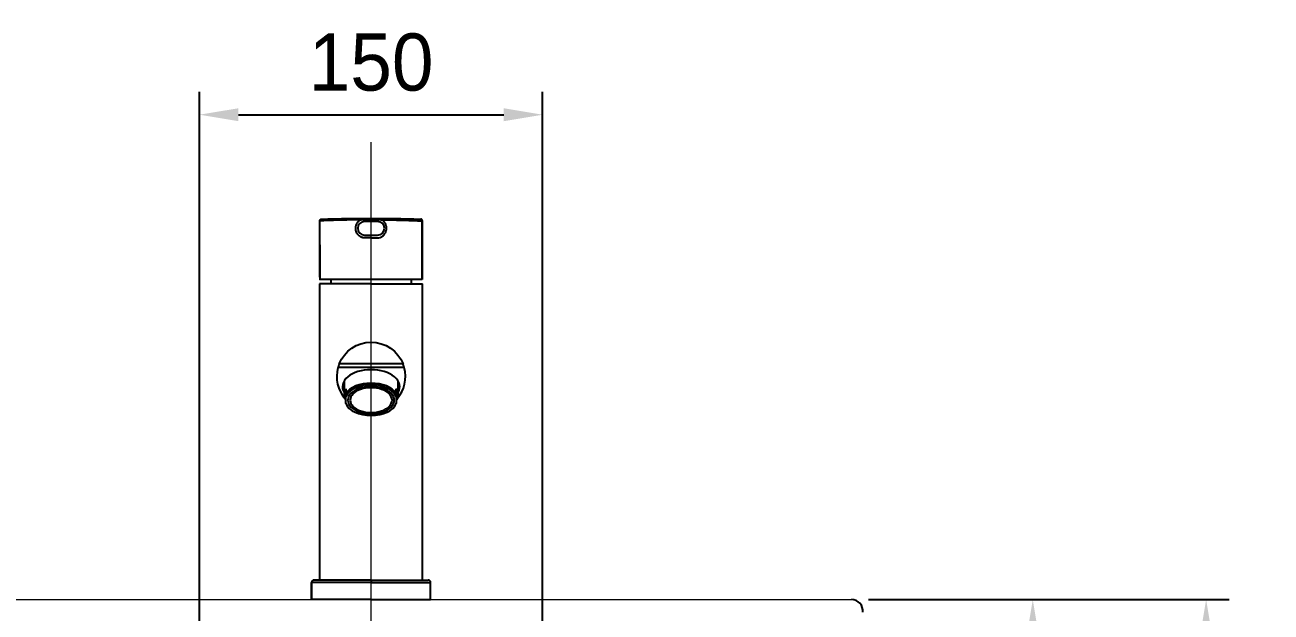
# Model space of a CAD drawing. Header units: millimetres. Extents: x 0 to 1800, y -67 to 2530.
# Drawn here: x 338 to 883, y 888 to 1145 of the extents above; entities that cross this region are included whole.
import ezdxf
from ezdxf.lldxf.tags import DXFTag

# ---------------------------------------------------------------- set-up
doc = ezdxf.new("R2010")
doc.units = ezdxf.units.MM
doc.layers.get('Defpoints').update_dxf_attribs({"color": 1})
for name, color, linetype in [('내부선 및 부속', 4, 'Continuous'), ('외형선', 3, 'Continuous'), ('중심선', 1, 'DASHED'), ('치수선', 7, 'Continuous')]:
    doc.layers.add(name, color=color, linetype=linetype)
doc.styles.add('____', font='')
doc.styles.get('____').set_extended_font_data('굴림')
tags = doc.linetypes.add('DASHED', pattern=[25.72, 12.86, -12.86]).pattern_tags.tags
tags[6:7] = [DXFTag(74, 4), DXFTag(75, 0), DXFTag(340, '0'), DXFTag(46, 0.0), DXFTag(50, 0.0), DXFTag(44, 0.0), DXFTag(45, 0.0)]
tags[4:5] = [DXFTag(74, 4), DXFTag(75, 0), DXFTag(340, '0'), DXFTag(46, 0.0), DXFTag(50, 0.0), DXFTag(44, 0.0), DXFTag(45, 0.0)]
doc.dimstyles.new('MSADIM', dxfattribs={"dimtxt": 33, "dimasz": 17, "dimexe": 10, "dimexo": 7.5, "dimgap": 10, "dimtad": 0, "dimtih": 1, "dimtoh": 1, "dimdec": 0, "dimzin": 1, "dimdsep": 46, "dimtxsty": '____', "dimcen": 11.25, "dimadec": 0, "dimazin": 0, "dimtfac": 1, "dimtdec": 0, "dimtix": 1, "dimtmove": 0, "dimatfit": 3, "dimfxl": 0, "dimtolj": 1, "dimtzin": 1, "dimarcsym": 0})

# ---------------------------------------------------------------- blocks, each defined once
blk = doc.blocks.new('*D13')
at = {"color": 0, "lineweight": -2}
for p, q in [((706.97, 893.87), (788.73, 893.87)), ((778.73, 876.87), (778.73, 811.72)), ((778.73, 700.87), (778.73, 766.02)), ((496.97, 683.87), (788.73, 683.87))]:
    blk.add_line(p, q, dxfattribs=at)
at = {"color": 0}
for points in [[(775.9, 876.87), (781.56, 876.87), (778.73, 893.87)], [(775.9, 700.87), (781.56, 700.87), (778.73, 683.87)]]:
    blk.add_solid(points, dxfattribs=at)
at = {"layer": 'Defpoints', "color": 0}
for p in [(699.47, 893.87), (489.47, 683.87), (778.73, 683.87)]:
    blk.add_point(p, dxfattribs=at)
at = {"color": 0, "insert": (778.73, 788.87), "char_height": 25, "attachment_point": 5, "style": '____'}
blk.add_mtext('\\A1;210', dxfattribs=at)
blk = doc.blocks.new('*D14')
at = {"color": 0, "lineweight": -2}
for p, q in [((225.61, 910.87), (225.61, 927.87)), ((271.97, 893.87), (215.61, 893.87)), ((381.97, 798.87), (215.61, 798.87)), ((225.61, 781.87), (225.61, 764.87))]:
    blk.add_line(p, q, dxfattribs=at)
at = {"color": 0}
for points in [[(222.78, 910.87), (228.45, 910.87), (225.61, 893.87)], [(222.78, 781.87), (228.45, 781.87), (225.61, 798.87)]]:
    blk.add_solid(points, dxfattribs=at)
at = {"layer": 'Defpoints', "color": 0}
for p in [(225.61, 893.87), (279.47, 893.87), (389.47, 798.87)]:
    blk.add_point(p, dxfattribs=at)
at = {"color": 0, "insert": (225.61, 846.37), "char_height": 25, "attachment_point": 5, "style": '____'}
blk.add_mtext('\\A1;95', dxfattribs=at)
blk = doc.blocks.new('*D15')
at = {"layer": 'Defpoints', "color": 0}
for p in [(564.47, 1105.84), (414.47, 818.87), (564.47, 818.87)]:
    blk.add_point(p, dxfattribs=at)
at = {"layer": '치수선', "color": 0, "lineweight": -2}
for p, q in [((414.47, 826.37), (414.47, 1115.84)), ((564.47, 826.37), (564.47, 1115.84)), ((431.47, 1105.84), (547.47, 1105.84))]:
    blk.add_line(p, q, dxfattribs=at)
at = {"layer": '치수선', "color": 0}
for points in [[(431.47, 1108.67), (431.47, 1103.01), (414.47, 1105.84)], [(547.47, 1108.67), (547.47, 1103.01), (564.47, 1105.84)]]:
    blk.add_solid(points, dxfattribs=at)
at = {"layer": '치수선', "color": 0, "insert": (489.47, 1128.69), "char_height": 25, "attachment_point": 5, "style": '____'}
blk.add_mtext('\\A1;150', dxfattribs=at)
blk = doc.blocks.new('*D20')
at = {"color": 0, "lineweight": -2}
for p, q in [((786.23, 893.87), (864.51, 893.87)), ((854.51, 876.87), (854.51, 516.69)), ((854.51, 110.87), (854.51, 471.06)), ((664.67, 93.87), (864.51, 93.87))]:
    blk.add_line(p, q, dxfattribs=at)
at = {"color": 0}
for points in [[(851.67, 876.87), (857.34, 876.87), (854.51, 893.87)], [(851.67, 110.87), (857.34, 110.87), (854.51, 93.87)]]:
    blk.add_solid(points, dxfattribs=at)
at = {"layer": 'Defpoints', "color": 0}
for p in [(778.73, 893.87), (657.17, 93.87), (854.51, 93.87)]:
    blk.add_point(p, dxfattribs=at)
at = {"color": 0, "insert": (854.51, 493.87), "char_height": 25, "attachment_point": 5, "style": '____'}
blk.add_mtext('\\A1;800', dxfattribs=at)

msp = doc.modelspace()

# ---------------------------------------------------------------- linework, layer by layer
at = {"layer": '내부선 및 부속', "extrusion": (-1, -2.22045e-16, 6.12323e-17)}
for p, q in [((467.7, 1060.15), (467.7, 1060.15)), ((492.32, 1059.17), (486.62, 1059.17)), ((511.24, 1060.15), (511.24, 1060.15)), ((486.62, 1053.17), (492.32, 1053.17)), ((489.47, 1031.87), (466.97, 1031.87)), ((466.97, 1031.87), (466.97, 902.41)), ((489.47, 1031.87), (511.97, 1031.87)), ((511.97, 902.41), (511.97, 1031.87)), ((503.95, 995.27), (474.98, 995.27)), ((503.42, 996.88), (475.52, 996.88)), ((477.67, 989.38), (477.67, 983.47)), ((501.27, 983.47), (501.27, 989.38)), ((478.47, 986.01), (478.47, 984)), ((478.47, 979.52), (478.47, 982.6)), ((500.47, 984), (500.47, 986.01)), ((500.47, 982.6), (500.47, 979.52)), ((481.54, 976.26), (481.88, 976.08)), ((497.06, 976.08), (497.4, 976.26)), ((463.47, 901.37), (463.47, 893.87)), ((489.47, 901.37), (463.47, 901.37)), ((489.47, 902.37), (464.47, 902.37)), ((489.47, 902.37), (489.47, 901.37)), ((489.47, 902.37), (514.47, 902.37)), ((489.47, 901.37), (515.47, 901.37)), ((515.47, 893.87), (515.47, 901.37)), ((489.47, 893.87), (463.47, 893.87)), ((489.47, 893.87), (515.47, 893.87))]:
    msp.add_line(p, q, dxfattribs=at)
at = {"layer": '내부선 및 부속', "linetype": 'Continuous'}
msp.add_line((463.47, 893.87), (463.47, 901.37), dxfattribs=at)
at = {"layer": '내부선 및 부속'}
for centre, radius, start, end in [((486.62, 1056.17), 3, 90, 180), ((492.32, 1056.17), 3, 0, 90), ((486.62, 1056.17), 3, 180, 270), ((492.32, 1056.17), 3, 270, 0), ((500.18, 1031.77), 28.36, 179.4001, 180), ((500.18, 1031.77), 28.36, 175.7274, 178.8354), ((478.76, 1031.77), 28.36, 0, 4.2714), ((489.47, 991.37), 15, 164.9433, 220.7087), ((489.47, 991.37), 15, 319.2913, 15.0567), ((464.47, 901.37), 1, 90, 180), ((514.47, 901.37), 1, 0, 90)]:
    msp.add_arc(centre, radius, start, end, dxfattribs=at)
at = {"layer": '내부선 및 부속', "extrusion": (-6.12323e-17, -1.35963e-32, -1)}
for centre, radius, start, end in [((-489.47, 991.37), 15, 21.5255, 90), ((-489.47, 991.37), 15, 90, 158.4745), ((-466.72, 903.37), 1, 255.5212, 270), ((-512.22, 903.37), 1, 270, 284.4788)]:
    msp.add_arc(centre, radius, start, end, dxfattribs=at)
at = {"layer": '내부선 및 부속', "linetype": 'Continuous'}
msp.add_arc((464.47, 901.37), 1, 90, 180, dxfattribs=at)
at = {"layer": '내부선 및 부속'}
for centre, major_axis, start_param, end_param in [((489.47, 986.92), (-12.5, 0), 4.712389, 6.619385), ((489.47, 986.92), (-12.5, 0), 2.805393, 4.712389), ((489.47, 981.46), (-11.8, 0), 4.712389, 5.912843), ((489.47, 981.06), (11.3, 0), 0.230941, 2.910651), ((489.47, 981.06), (10.15, 0), 1.570796, 4.712389), ((489.47, 981.06), (9.15, 0), 1.570796, 4.712389), ((489.47, 981.46), (-11.8, 0), 3.511935, 4.712389), ((489.47, 981.06), (-10.15, 0), 1.570796, 4.712389), ((489.47, 981.06), (-9.15, 0), 1.570796, 4.712389), ((489.47, 983.47), (-11.8, 0), 5.912843, 6.653528), ((489.47, 983.47), (-11.8, 0), 2.77125, 3.511935), ((489.47, 981.06), (11.3, 0), 3.372534, 6.052244), ((489.47, 981.46), (-11.8, 0), 0.834172, 0.834187), ((489.47, 981.46), (-11.8, 0), 2.307406, 2.30742)]:
    msp.add_ellipse(centre, major_axis=major_axis, ratio=0.595228, start_param=start_param, end_param=end_param, dxfattribs=at)
for points, knots in [([(467.1, 1041.05), (467.1, 1041.12), (467.1, 1041.26), (467.1, 1041.47), (467.1, 1041.67), (467.1, 1041.88), (467.1, 1042.08), (467.1, 1042.29), (467.1, 1042.49), (467.1, 1042.7), (467.1, 1042.9), (467.1, 1043.11), (467.1, 1043.31), (467.1, 1043.51), (467.1, 1043.72), (467.1, 1043.92), (467.1, 1044.12), (467.1, 1044.32), (467.1, 1044.52), (467.1, 1044.73), (467.1, 1044.93), (467.1, 1045.13), (467.1, 1045.33), (467.1, 1045.53), (467.1, 1045.73), (467.1, 1045.93), (467.1, 1046.13), (467.1, 1046.32), (467.1, 1046.52), (467.1, 1046.72), (467.1, 1046.92), (467.1, 1047.12), (467.1, 1047.31), (467.1, 1047.51), (467.1, 1047.71), (467.1, 1047.9), (467.1, 1048.1), (467.1, 1048.29), (467.1, 1048.49), (467.1, 1048.68), (467.1, 1048.88), (467.1, 1049.07), (467.1, 1049.27), (467.1, 1049.46), (467.1, 1049.65), (467.11, 1049.85), (467.11, 1050.04), (467.11, 1050.23), (467.11, 1050.42), (467.11, 1050.61), (467.11, 1050.81), (467.11, 1051), (467.11, 1051.19), (467.11, 1051.38), (467.11, 1051.57), (467.11, 1051.76), (467.11, 1051.95), (467.11, 1052.14), (467.11, 1052.32), (467.11, 1052.51), (467.11, 1052.7), (467.11, 1052.89), (467.11, 1053.08), (467.11, 1053.26), (467.11, 1053.45), (467.11, 1053.64), (467.11, 1053.82), (467.11, 1054.01), (467.11, 1054.19), (467.11, 1054.38), (467.11, 1054.56), (467.11, 1054.75), (467.11, 1054.93), (467.11, 1055.12), (467.11, 1055.3), (467.11, 1055.48), (467.11, 1055.66), (467.11, 1055.85), (467.11, 1056.03), (467.11, 1056.21), (467.12, 1056.39), (467.12, 1056.57), (467.12, 1056.75), (467.12, 1056.94), (467.12, 1057.12), (467.12, 1057.3), (467.12, 1057.47), (467.12, 1057.65), (467.12, 1057.83), (467.12, 1058.01), (467.12, 1058.19), (467.12, 1058.37), (467.12, 1058.54), (467.12, 1058.72), (467.12, 1058.9), (467.12, 1059.08), (467.12, 1059.25), (467.12, 1059.37), (467.12, 1059.43)], [0, 0, 0, 0, 0.01106, 0.022107, 0.033141, 0.044161, 0.055168, 0.066161, 0.077142, 0.088108, 0.099062, 0.110002, 0.120929, 0.131842, 0.142743, 0.153629, 0.164502, 0.175362, 0.186209, 0.197042, 0.207861, 0.218667, 0.22946, 0.240239, 0.251005, 0.261757, 0.272496, 0.283222, 0.293933, 0.304632, 0.315316, 0.325988, 0.336645, 0.34729, 0.35792, 0.368537, 0.379141, 0.389731, 0.400307, 0.41087, 0.421419, 0.431955, 0.442477, 0.452985, 0.46348, 0.473961, 0.484429, 0.494882, 0.505322, 0.515749, 0.526162, 0.536561, 0.546946, 0.557318, 0.567676, 0.578021, 0.588351, 0.598668, 0.608971, 0.619261, 0.629536, 0.639798, 0.650046, 0.660281, 0.670501, 0.680708, 0.690901, 0.70108, 0.711246, 0.721397, 0.731535, 0.741659, 0.751769, 0.761865, 0.771948, 0.782016, 0.792071, 0.802111, 0.812138, 0.822151, 0.83215, 0.842135, 0.852107, 0.862064, 0.872007, 0.881937, 0.891852, 0.901754, 0.911641, 0.921515, 0.931375, 0.94122, 0.951052, 0.96087, 0.970673, 0.980463, 0.990238, 1, 1, 1, 1]), ([(467.11, 1048.96), (467.11, 1049.84), (467.11, 1050.72), (467.11, 1052.47), (467.12, 1053.35), (467.12, 1055.97), (467.12, 1057.7), (467.12, 1059.43)], [0, 0, 0, 0, 0.25, 0.25, 0.5, 0.5, 1, 1, 1, 1]), ([(467.12, 1059.55), (467.12, 1059.56), (467.12, 1059.56), (467.12, 1059.58), (467.12, 1059.59), (467.12, 1059.6), (467.12, 1059.61), (467.12, 1059.62), (467.13, 1059.64), (467.13, 1059.65), (467.13, 1059.66), (467.13, 1059.67), (467.14, 1059.69), (467.14, 1059.7), (467.14, 1059.71), (467.15, 1059.72), (467.15, 1059.74), (467.15, 1059.75), (467.16, 1059.76), (467.16, 1059.77), (467.17, 1059.78), (467.17, 1059.8), (467.18, 1059.81), (467.18, 1059.82), (467.19, 1059.83), (467.2, 1059.84), (467.2, 1059.86), (467.21, 1059.87), (467.22, 1059.88), (467.23, 1059.89), (467.23, 1059.9), (467.24, 1059.91), (467.25, 1059.92), (467.26, 1059.93), (467.27, 1059.94), (467.28, 1059.95), (467.28, 1059.96), (467.29, 1059.97), (467.31, 1059.98), (467.32, 1059.99), (467.33, 1060), (467.34, 1060.02), (467.36, 1060.03), (467.37, 1060.04), (467.39, 1060.05), (467.4, 1060.06), (467.42, 1060.07), (467.44, 1060.08), (467.45, 1060.09), (467.47, 1060.1), (467.49, 1060.11), (467.51, 1060.11), (467.54, 1060.12), (467.56, 1060.13), (467.58, 1060.13), (467.6, 1060.14), (467.63, 1060.14), (467.65, 1060.15), (467.67, 1060.15), (467.69, 1060.15), (467.7, 1060.15)], [0, 0, 0, 0, 0.012764, 0.025613, 0.038546, 0.051561, 0.064659, 0.077839, 0.091102, 0.104447, 0.117876, 0.13139, 0.144988, 0.158669, 0.172428, 0.186262, 0.200166, 0.214137, 0.22817, 0.242262, 0.256408, 0.270605, 0.284848, 0.299135, 0.313462, 0.327825, 0.342221, 0.356647, 0.371101, 0.385579, 0.400079, 0.4146, 0.429139, 0.443696, 0.458268, 0.472854, 0.487452, 0.50302, 0.51932, 0.536344, 0.554085, 0.572531, 0.591669, 0.611483, 0.631954, 0.653061, 0.67478, 0.697081, 0.719933, 0.743303, 0.767167, 0.791509, 0.816307, 0.841538, 0.867172, 0.893176, 0.919511, 0.946129, 0.972979, 1, 1, 1, 1]), ([(467.12, 1059.55), (467.12, 1059.55), (467.12, 1059.56), (467.12, 1059.58), (467.12, 1059.59), (467.12, 1059.6), (467.12, 1059.61), (467.12, 1059.62), (467.13, 1059.64), (467.13, 1059.65), (467.13, 1059.66), (467.13, 1059.67), (467.14, 1059.69), (467.14, 1059.7), (467.14, 1059.71), (467.15, 1059.72), (467.15, 1059.74), (467.15, 1059.75), (467.16, 1059.76), (467.16, 1059.77), (467.17, 1059.78), (467.17, 1059.8), (467.18, 1059.81), (467.18, 1059.82), (467.19, 1059.83), (467.2, 1059.84), (467.2, 1059.86), (467.21, 1059.87), (467.22, 1059.88), (467.22, 1059.89), (467.23, 1059.9), (467.24, 1059.91), (467.25, 1059.92), (467.26, 1059.93), (467.27, 1059.94), (467.27, 1059.95), (467.29, 1059.97), (467.33, 1060), (467.37, 1060.04), (467.42, 1060.07), (467.46, 1060.09), (467.49, 1060.11), (467.51, 1060.11), (467.54, 1060.12), (467.56, 1060.13), (467.58, 1060.13), (467.61, 1060.14), (467.63, 1060.14), (467.65, 1060.15), (467.68, 1060.15), (467.69, 1060.15), (467.7, 1060.15)], [0, 0, 0, 0, 0.013002, 0.026054, 0.039157, 0.052311, 0.065518, 0.078777, 0.092088, 0.105453, 0.118872, 0.132344, 0.145872, 0.159454, 0.173092, 0.186785, 0.200535, 0.214342, 0.228206, 0.242127, 0.256106, 0.270143, 0.284239, 0.298395, 0.312609, 0.326883, 0.341218, 0.355613, 0.370069, 0.384586, 0.399165, 0.413806, 0.428509, 0.443274, 0.458103, 0.472994, 0.48795, 0.550223, 0.613074, 0.67652, 0.740579, 0.766472, 0.792376, 0.81829, 0.844216, 0.870152, 0.896099, 0.922058, 0.948027, 0.974008, 1, 1, 1, 1]), ([(484.87, 1059.9), (484.84, 1059.9), (484.78, 1059.9), (484.7, 1059.9), (484.62, 1059.9), (484.54, 1059.9), (484.46, 1059.9), (484.38, 1059.9), (484.3, 1059.9), (484.22, 1059.89), (484.13, 1059.89), (484.05, 1059.89), (483.97, 1059.89), (483.89, 1059.89), (483.8, 1059.89), (483.72, 1059.89), (483.64, 1059.89), (483.55, 1059.89), (483.47, 1059.89), (483.38, 1059.89), (483.3, 1059.88), (483.21, 1059.88), (483.13, 1059.88), (483.04, 1059.88), (482.96, 1059.88), (482.87, 1059.88), (482.79, 1059.88), (482.7, 1059.88), (482.61, 1059.88), (482.53, 1059.87), (482.44, 1059.87), (482.35, 1059.87), (482.26, 1059.87), (482.18, 1059.87), (482.09, 1059.87), (482, 1059.87), (481.91, 1059.87), (481.82, 1059.86), (481.73, 1059.86), (481.64, 1059.86), (481.56, 1059.86), (481.47, 1059.86), (481.38, 1059.86), (481.29, 1059.86), (481.2, 1059.85), (481.11, 1059.85), (481.02, 1059.85), (480.92, 1059.85), (480.83, 1059.85), (480.74, 1059.85), (480.65, 1059.85), (480.56, 1059.84), (480.47, 1059.84), (480.38, 1059.84), (480.29, 1059.84), (480.19, 1059.84), (480.1, 1059.84), (480.01, 1059.83), (479.92, 1059.83), (479.82, 1059.83), (479.73, 1059.83), (479.64, 1059.83), (479.54, 1059.82), (479.45, 1059.82), (479.36, 1059.82), (479.26, 1059.82), (479.17, 1059.82), (479.08, 1059.82), (478.98, 1059.81), (478.89, 1059.81), (478.79, 1059.81), (478.7, 1059.81), (478.6, 1059.81), (478.51, 1059.8), (478.41, 1059.8), (478.32, 1059.8), (478.22, 1059.8), (478.13, 1059.8), (478.03, 1059.79), (477.94, 1059.79), (477.84, 1059.79), (477.75, 1059.79), (477.65, 1059.79), (477.55, 1059.78), (477.46, 1059.78), (477.36, 1059.78), (477.27, 1059.78), (477.17, 1059.77), (477.07, 1059.77), (476.98, 1059.77), (476.88, 1059.77), (476.79, 1059.77), (476.69, 1059.76), (476.59, 1059.76), (476.5, 1059.76), (476.4, 1059.76), (476.3, 1059.75), (476.21, 1059.75), (476.11, 1059.75), (476.01, 1059.75), (475.92, 1059.74), (475.82, 1059.74), (475.72, 1059.74), (475.63, 1059.74), (475.53, 1059.73), (475.43, 1059.73), (475.34, 1059.73), (475.24, 1059.73), (475.11, 1059.72), (474.94, 1059.72), (474.73, 1059.71), (474.54, 1059.71), (474.34, 1059.7), (474.14, 1059.7), (473.95, 1059.69), (473.76, 1059.69), (473.58, 1059.68), (473.39, 1059.68), (473.21, 1059.67), (473.03, 1059.66), (472.85, 1059.66), (472.68, 1059.65), (472.51, 1059.65), (472.34, 1059.64), (472.17, 1059.64), (472, 1059.63), (471.84, 1059.63), (471.68, 1059.62), (471.52, 1059.62), (471.37, 1059.61), (471.22, 1059.61), (471.07, 1059.6), (470.92, 1059.6), (470.77, 1059.59), (470.63, 1059.59), (470.49, 1059.58), (470.35, 1059.58), (470.21, 1059.57), (470.08, 1059.57), (469.94, 1059.56), (469.81, 1059.56), (469.68, 1059.55), (469.56, 1059.55), (469.43, 1059.54), (469.31, 1059.54), (469.19, 1059.53), (469.07, 1059.53), (468.96, 1059.52), (468.85, 1059.52), (468.73, 1059.51), (468.62, 1059.51), (468.52, 1059.5), (468.41, 1059.5), (468.31, 1059.49), (468.2, 1059.49), (468.1, 1059.48), (468.01, 1059.48), (467.91, 1059.47), (467.81, 1059.47), (467.72, 1059.47), (467.63, 1059.46), (467.54, 1059.46), (467.45, 1059.45), (467.37, 1059.45), (467.28, 1059.44), (467.2, 1059.44), (467.15, 1059.43), (467.12, 1059.43)], [0, 0, 0, 0, 0.003672, 0.007358, 0.011058, 0.014773, 0.018502, 0.022246, 0.026004, 0.029777, 0.033564, 0.037366, 0.041181, 0.045012, 0.048857, 0.052716, 0.05659, 0.060478, 0.06438, 0.068297, 0.072229, 0.076174, 0.080135, 0.08411, 0.088099, 0.092103, 0.096121, 0.100153, 0.1042, 0.108262, 0.112338, 0.116428, 0.120533, 0.124653, 0.128786, 0.132935, 0.137097, 0.141275, 0.145466, 0.149673, 0.153893, 0.158128, 0.162378, 0.166642, 0.170921, 0.175214, 0.179521, 0.183843, 0.18818, 0.192531, 0.196896, 0.201276, 0.20567, 0.210079, 0.214503, 0.218941, 0.223393, 0.22786, 0.232342, 0.236837, 0.241348, 0.245873, 0.250412, 0.254966, 0.259535, 0.264118, 0.268715, 0.273328, 0.277954, 0.282595, 0.287251, 0.291921, 0.296606, 0.301305, 0.306019, 0.310748, 0.315491, 0.320248, 0.32502, 0.329807, 0.334608, 0.339424, 0.344255, 0.3491, 0.353959, 0.358834, 0.363723, 0.368626, 0.373544, 0.378477, 0.383425, 0.388387, 0.393363, 0.398355, 0.403361, 0.408382, 0.413417, 0.418468, 0.423533, 0.428612, 0.433707, 0.438816, 0.44394, 0.449079, 0.454232, 0.459401, 0.464584, 0.469781, 0.474994, 0.48607, 0.497076, 0.508011, 0.518875, 0.529669, 0.540392, 0.551045, 0.561626, 0.572137, 0.582578, 0.592947, 0.603246, 0.613474, 0.623631, 0.633717, 0.643732, 0.653677, 0.66355, 0.673352, 0.683083, 0.692743, 0.702332, 0.71185, 0.721296, 0.730672, 0.739976, 0.749209, 0.75837, 0.767461, 0.776479, 0.785427, 0.794303, 0.803108, 0.811842, 0.820504, 0.829095, 0.837614, 0.846062, 0.854438, 0.862743, 0.870977, 0.879138, 0.887229, 0.895248, 0.903195, 0.911071, 0.918875, 0.926608, 0.934269, 0.941859, 0.949377, 0.956824, 0.964199, 0.971502, 0.978734, 0.985894, 0.992983, 1, 1, 1, 1]), ([(467.12, 1059.55), (467.12, 1059.53), (467.12, 1059.51), (467.12, 1059.47), (467.12, 1059.45), (467.12, 1059.43)], [0, 0, 0, 0, 0.5, 0.5, 1, 1, 1, 1]), ([(467.7, 1060.15), (467.71, 1060.15), (467.74, 1060.15), (467.78, 1060.15), (467.82, 1060.15), (467.86, 1060.16), (467.9, 1060.16), (467.95, 1060.16), (467.99, 1060.16), (468.03, 1060.16), (468.07, 1060.16), (468.11, 1060.16), (468.16, 1060.17), (468.2, 1060.17), (468.24, 1060.17), (468.28, 1060.17), (468.33, 1060.17), (468.37, 1060.17), (468.41, 1060.17), (468.46, 1060.18), (468.5, 1060.18), (468.55, 1060.18), (468.59, 1060.18), (468.63, 1060.18), (468.68, 1060.18), (468.72, 1060.18), (468.77, 1060.19), (468.81, 1060.19), (468.86, 1060.19), (468.9, 1060.19), (468.95, 1060.19), (469, 1060.19), (469.04, 1060.19), (469.09, 1060.2), (469.13, 1060.2), (469.18, 1060.2), (469.23, 1060.2), (469.27, 1060.2), (469.32, 1060.2), (469.37, 1060.21), (469.41, 1060.21), (469.46, 1060.21), (469.51, 1060.21), (469.56, 1060.21), (469.6, 1060.21), (469.65, 1060.21), (469.7, 1060.22), (469.75, 1060.22), (469.8, 1060.22), (469.85, 1060.22), (469.9, 1060.22), (469.94, 1060.22), (469.99, 1060.22), (470.04, 1060.23), (470.09, 1060.23), (470.14, 1060.23), (470.19, 1060.23), (470.24, 1060.23), (470.29, 1060.23), (470.34, 1060.24), (470.39, 1060.24), (470.44, 1060.24), (470.5, 1060.24), (470.55, 1060.24), (470.6, 1060.24), (470.65, 1060.24), (470.7, 1060.25), (470.75, 1060.25), (470.8, 1060.25), (470.86, 1060.25), (470.91, 1060.25), (470.96, 1060.25), (471.01, 1060.26), (471.07, 1060.26), (471.12, 1060.26), (471.17, 1060.26), (471.23, 1060.26), (471.28, 1060.26), (471.33, 1060.26), (471.39, 1060.27), (471.44, 1060.27), (471.5, 1060.27), (471.55, 1060.27), (471.6, 1060.27), (471.66, 1060.27), (471.71, 1060.28), (471.95, 1060.28), (472.36, 1060.29), (472.97, 1060.31), (473.6, 1060.33), (474.25, 1060.34), (474.91, 1060.36), (475.59, 1060.37), (476.28, 1060.39), (476.98, 1060.4), (477.7, 1060.42), (478.43, 1060.43), (479.17, 1060.44), (479.93, 1060.45), (480.69, 1060.46), (481.45, 1060.47), (482.23, 1060.48), (482.8, 1060.49), (483.17, 1060.49), (483.33, 1060.49), (483.49, 1060.5), (483.65, 1060.5), (483.8, 1060.5), (483.96, 1060.5), (484.12, 1060.5), (484.28, 1060.5), (484.44, 1060.5), (484.6, 1060.51), (484.76, 1060.51), (484.92, 1060.51), (485.08, 1060.51), (485.24, 1060.51), (485.4, 1060.51), (485.56, 1060.51), (485.72, 1060.51), (485.88, 1060.51), (486.04, 1060.52), (486.2, 1060.52), (486.37, 1060.52), (486.53, 1060.52), (486.69, 1060.52), (486.85, 1060.52), (487.01, 1060.52), (487.18, 1060.52), (487.34, 1060.52), (487.5, 1060.52), (487.66, 1060.52), (487.83, 1060.52), (487.99, 1060.52), (488.15, 1060.52), (488.32, 1060.52), (488.48, 1060.52), (488.65, 1060.52), (488.81, 1060.52), (488.98, 1060.52), (489.14, 1060.52), (489.3, 1060.52), (489.41, 1060.52), (489.47, 1060.52)], [0, 0, 0, 0, 0.002964, 0.005926, 0.008887, 0.011846, 0.014804, 0.017761, 0.020716, 0.02367, 0.026623, 0.029574, 0.032524, 0.035473, 0.038421, 0.041367, 0.044313, 0.047257, 0.0502, 0.053142, 0.056083, 0.059023, 0.061963, 0.064901, 0.067838, 0.070774, 0.073709, 0.076644, 0.079578, 0.08251, 0.085442, 0.088374, 0.091304, 0.094234, 0.097163, 0.100092, 0.10302, 0.105947, 0.108874, 0.1118, 0.114726, 0.117651, 0.120575, 0.1235, 0.126424, 0.129347, 0.13227, 0.135193, 0.138115, 0.141037, 0.143959, 0.146881, 0.149802, 0.152723, 0.155645, 0.158566, 0.161486, 0.164407, 0.167328, 0.170249, 0.173169, 0.17609, 0.179011, 0.181932, 0.184853, 0.187774, 0.190695, 0.193617, 0.196538, 0.19946, 0.202382, 0.205305, 0.208228, 0.211151, 0.214074, 0.216998, 0.219922, 0.222847, 0.225772, 0.228698, 0.231624, 0.234551, 0.237479, 0.240407, 0.243335, 0.246265, 0.249195, 0.280337, 0.311452, 0.34257, 0.373723, 0.404959, 0.436212, 0.467513, 0.498895, 0.530271, 0.561594, 0.592894, 0.624203, 0.655437, 0.686651, 0.717876, 0.749145, 0.755401, 0.761654, 0.767906, 0.774156, 0.780403, 0.78665, 0.792895, 0.79914, 0.805384, 0.811627, 0.817871, 0.824114, 0.830358, 0.836603, 0.842848, 0.849095, 0.855343, 0.861592, 0.867844, 0.874097, 0.880353, 0.886612, 0.892873, 0.899138, 0.905406, 0.911678, 0.917953, 0.924233, 0.930517, 0.936805, 0.943099, 0.949398, 0.955702, 0.962011, 0.968327, 0.974648, 0.980976, 0.98731, 0.993652, 1, 1, 1, 1]), ([(486.76, 1051.98), (486.75, 1051.98), (486.73, 1051.98), (486.7, 1051.98), (486.67, 1051.98), (486.64, 1051.98), (486.61, 1051.99), (486.58, 1051.99), (486.55, 1051.99), (486.53, 1051.99), (486.5, 1051.99), (486.47, 1051.99), (486.44, 1052), (486.41, 1052), (486.38, 1052), (486.35, 1052), (486.32, 1052.01), (486.3, 1052.01), (486.27, 1052.01), (486.24, 1052.02), (486.21, 1052.02), (486.18, 1052.03), (486.15, 1052.03), (486.13, 1052.04), (486.1, 1052.04), (486.07, 1052.05), (486.04, 1052.05), (486.01, 1052.06), (485.98, 1052.06), (485.96, 1052.07), (485.93, 1052.08), (485.9, 1052.08), (485.87, 1052.09), (485.84, 1052.1), (485.82, 1052.1), (485.79, 1052.11), (485.76, 1052.12), (485.73, 1052.12), (485.7, 1052.13), (485.68, 1052.14), (485.65, 1052.15), (485.62, 1052.16), (485.59, 1052.17), (485.57, 1052.18), (485.54, 1052.18), (485.51, 1052.19), (485.48, 1052.2), (485.36, 1052.25), (485.14, 1052.34), (484.84, 1052.49), (484.55, 1052.68), (484.28, 1052.88), (484.02, 1053.11), (483.79, 1053.36), (483.57, 1053.63), (483.36, 1053.95), (483.15, 1054.33), (482.98, 1054.76), (482.85, 1055.21), (482.77, 1055.67), (482.74, 1056.14), (482.75, 1056.57), (482.8, 1056.95), (482.87, 1057.29), (482.97, 1057.62), (483.1, 1057.95), (483.25, 1058.26), (483.42, 1058.55), (483.61, 1058.83), (483.77, 1059.02), (483.88, 1059.13), (483.92, 1059.18), (483.97, 1059.22), (484.01, 1059.27), (484.06, 1059.31), (484.1, 1059.35), (484.15, 1059.4), (484.2, 1059.44), (484.24, 1059.48), (484.29, 1059.52), (484.34, 1059.56), (484.39, 1059.59), (484.44, 1059.63), (484.49, 1059.67), (484.54, 1059.7), (484.6, 1059.74), (484.65, 1059.77), (484.7, 1059.81), (484.76, 1059.84), (484.81, 1059.87), (484.85, 1059.89), (484.87, 1059.9)], [0, 0, 0, 0, 0.002658, 0.005314, 0.007968, 0.010619, 0.013269, 0.015916, 0.018562, 0.021206, 0.023848, 0.02649, 0.029129, 0.031768, 0.034406, 0.037042, 0.039678, 0.042314, 0.044949, 0.047583, 0.050218, 0.052852, 0.055486, 0.058121, 0.060756, 0.063391, 0.066027, 0.068664, 0.071301, 0.073939, 0.076579, 0.07922, 0.081862, 0.084506, 0.087151, 0.089798, 0.092447, 0.095098, 0.097751, 0.100407, 0.103065, 0.105725, 0.108388, 0.111054, 0.113723, 0.116395, 0.11907, 0.121749, 0.152939, 0.184005, 0.215157, 0.246605, 0.278292, 0.3098, 0.341343, 0.373138, 0.415702, 0.457931, 0.500353, 0.543038, 0.585266, 0.627561, 0.659344, 0.690857, 0.72231, 0.753911, 0.785189, 0.816248, 0.847291, 0.87852, 0.884373, 0.89021, 0.896033, 0.901844, 0.907642, 0.913431, 0.919211, 0.924983, 0.93075, 0.936512, 0.942271, 0.948028, 0.953785, 0.959543, 0.965303, 0.971068, 0.976838, 0.982614, 0.988399, 0.994194, 1, 1, 1, 1]), ([(484.87, 1059.9), (484.88, 1059.9), (484.91, 1059.91), (484.95, 1059.92), (484.99, 1059.92), (485.04, 1059.93), (485.08, 1059.94), (485.12, 1059.95), (485.17, 1059.95), (485.21, 1059.96), (485.26, 1059.97), (485.3, 1059.97), (485.35, 1059.98), (485.39, 1059.98), (485.44, 1059.99), (485.48, 1060), (485.53, 1060), (485.57, 1060.01), (485.62, 1060.01), (485.67, 1060.02), (485.71, 1060.02), (485.76, 1060.03), (485.81, 1060.03), (485.86, 1060.03), (485.9, 1060.04), (485.95, 1060.04), (486, 1060.04), (486.05, 1060.05), (486.1, 1060.05), (486.14, 1060.05), (486.19, 1060.06), (486.24, 1060.06), (486.29, 1060.06), (486.34, 1060.06), (486.39, 1060.06), (486.44, 1060.07), (486.49, 1060.07), (486.54, 1060.07), (486.59, 1060.07), (486.64, 1060.07), (486.69, 1060.07), (486.73, 1060.07), (486.74, 1060.07)], [0, 0, 0, 0, 0.023127, 0.046347, 0.06966, 0.093066, 0.116565, 0.140157, 0.163843, 0.187622, 0.211494, 0.235461, 0.259521, 0.283676, 0.307926, 0.332271, 0.356712, 0.381248, 0.405881, 0.43061, 0.455436, 0.48036, 0.505382, 0.530502, 0.555721, 0.58104, 0.606458, 0.631976, 0.657595, 0.683315, 0.709137, 0.73506, 0.761086, 0.787215, 0.813448, 0.839784, 0.866224, 0.892769, 0.919418, 0.946173, 0.973033, 1, 1, 1, 1]), ([(489.47, 1060.52), (489.5, 1060.52), (489.55, 1060.52), (489.63, 1060.52), (489.7, 1060.52), (489.78, 1060.52), (489.86, 1060.52), (489.94, 1060.52), (490.01, 1060.52), (490.09, 1060.52), (490.17, 1060.52), (490.25, 1060.52), (490.32, 1060.52), (490.4, 1060.52), (490.48, 1060.52), (490.55, 1060.52), (490.63, 1060.52), (490.71, 1060.52), (490.79, 1060.52), (490.86, 1060.52), (490.94, 1060.52), (491.02, 1060.52), (491.09, 1060.52), (491.17, 1060.52), (491.25, 1060.52), (491.32, 1060.52), (491.4, 1060.52), (491.48, 1060.52), (491.55, 1060.52), (491.63, 1060.52), (491.71, 1060.52), (491.78, 1060.52), (491.86, 1060.52), (491.94, 1060.52), (492.01, 1060.52), (492.09, 1060.52), (492.17, 1060.52), (492.24, 1060.52), (492.32, 1060.52), (492.39, 1060.52), (492.47, 1060.52), (492.55, 1060.52), (492.62, 1060.52), (492.7, 1060.52), (492.77, 1060.52), (492.85, 1060.52), (492.93, 1060.51), (493, 1060.51), (493.08, 1060.51), (493.15, 1060.51), (493.23, 1060.51), (493.3, 1060.51), (493.38, 1060.51), (493.46, 1060.51), (493.53, 1060.51), (493.61, 1060.51), (493.68, 1060.51), (493.76, 1060.51), (493.83, 1060.51), (493.91, 1060.51), (493.98, 1060.51), (494.06, 1060.51), (494.13, 1060.51), (494.21, 1060.51), (494.28, 1060.51), (494.36, 1060.51), (494.43, 1060.5), (494.51, 1060.5), (494.58, 1060.5), (494.66, 1060.5), (494.73, 1060.5), (494.81, 1060.5), (494.88, 1060.5), (494.96, 1060.5), (495.03, 1060.5), (495.11, 1060.5), (495.18, 1060.5), (495.26, 1060.5), (495.33, 1060.5), (495.41, 1060.5), (495.48, 1060.5), (495.55, 1060.5), (495.63, 1060.49), (495.7, 1060.49), (495.78, 1060.49), (495.85, 1060.49), (496.16, 1060.49), (496.71, 1060.48), (497.49, 1060.47), (498.25, 1060.46), (499.01, 1060.45), (499.76, 1060.44), (500.51, 1060.43), (501.24, 1060.42), (501.96, 1060.4), (502.66, 1060.39), (503.35, 1060.37), (504.03, 1060.36), (504.69, 1060.34), (505.34, 1060.33), (505.97, 1060.31), (506.58, 1060.29), (507.01, 1060.28), (507.29, 1060.27), (507.4, 1060.27), (507.52, 1060.27), (507.63, 1060.26), (507.75, 1060.26), (507.86, 1060.26), (507.97, 1060.25), (508.08, 1060.25), (508.19, 1060.25), (508.3, 1060.24), (508.41, 1060.24), (508.52, 1060.24), (508.63, 1060.23), (508.74, 1060.23), (508.84, 1060.23), (508.95, 1060.22), (509.05, 1060.22), (509.15, 1060.22), (509.26, 1060.21), (509.36, 1060.21), (509.46, 1060.21), (509.56, 1060.21), (509.66, 1060.2), (509.76, 1060.2), (509.86, 1060.2), (509.96, 1060.19), (510.05, 1060.19), (510.15, 1060.19), (510.24, 1060.18), (510.34, 1060.18), (510.43, 1060.18), (510.53, 1060.17), (510.62, 1060.17), (510.71, 1060.17), (510.8, 1060.16), (510.89, 1060.16), (510.98, 1060.16), (511.07, 1060.16), (511.15, 1060.15), (511.21, 1060.15), (511.24, 1060.15)], [0, 0, 0, 0, 0.002988, 0.005974, 0.008959, 0.011943, 0.014925, 0.017905, 0.020884, 0.023861, 0.026837, 0.029812, 0.032785, 0.035757, 0.038728, 0.041697, 0.044666, 0.047633, 0.050598, 0.053563, 0.056526, 0.059488, 0.06245, 0.06541, 0.068369, 0.071327, 0.074284, 0.07724, 0.080195, 0.083149, 0.086102, 0.089054, 0.092006, 0.094957, 0.097907, 0.100856, 0.103804, 0.106752, 0.109699, 0.112645, 0.115591, 0.118536, 0.12148, 0.124424, 0.127368, 0.130311, 0.133253, 0.136195, 0.139137, 0.142078, 0.145019, 0.147959, 0.150899, 0.153839, 0.156778, 0.159718, 0.162657, 0.165595, 0.168534, 0.171473, 0.174411, 0.177349, 0.180288, 0.183226, 0.186164, 0.189102, 0.192041, 0.194979, 0.197917, 0.200856, 0.203795, 0.206734, 0.209673, 0.212612, 0.215552, 0.218491, 0.221432, 0.224372, 0.227313, 0.230254, 0.233196, 0.236138, 0.23908, 0.242023, 0.244967, 0.247911, 0.250855, 0.282114, 0.313336, 0.344554, 0.375797, 0.407096, 0.438393, 0.469719, 0.501106, 0.532477, 0.563774, 0.595031, 0.626277, 0.657419, 0.688533, 0.719652, 0.750806, 0.75703, 0.763252, 0.769471, 0.775688, 0.781902, 0.788115, 0.794326, 0.800535, 0.806744, 0.812951, 0.819158, 0.825364, 0.83157, 0.837777, 0.843983, 0.850191, 0.856399, 0.862608, 0.868819, 0.875031, 0.881245, 0.887461, 0.89368, 0.899901, 0.906125, 0.912352, 0.918583, 0.924817, 0.931055, 0.937297, 0.943544, 0.949795, 0.956051, 0.962312, 0.968579, 0.974851, 0.981129, 0.987413, 0.993703, 1, 1, 1, 1]), ([(492.18, 1051.98), (492.63, 1051.98), (493.07, 1052.06), (493.69, 1052.29), (493.89, 1052.38), (494.28, 1052.6), (494.65, 1052.86), (495.14, 1053.33), (495.55, 1053.88), (495.87, 1054.5), (496.09, 1055.17), (496.2, 1055.86), (496.2, 1056.57), (496.09, 1057.26), (495.87, 1057.93), (495.54, 1058.54), (495, 1059.26), (494.47, 1059.69), (494.07, 1059.9)], [0, 0, 0, 0, 0.125, 0.125, 0.1875, 0.1875, 0.25, 0.3125, 0.375, 0.4375, 0.5, 0.5625, 0.625, 0.6875, 0.75, 0.8125, 0.875, 1, 1, 1, 1]), ([(492.2, 1060.07), (492.21, 1060.07), (492.25, 1060.07), (492.3, 1060.07), (492.35, 1060.07), (492.4, 1060.07), (492.45, 1060.07), (492.5, 1060.07), (492.55, 1060.06), (492.6, 1060.06), (492.65, 1060.06), (492.7, 1060.06), (492.75, 1060.06), (492.8, 1060.05), (492.84, 1060.05), (492.89, 1060.05), (492.94, 1060.04), (492.99, 1060.04), (493.04, 1060.04), (493.08, 1060.03), (493.13, 1060.03), (493.18, 1060.03), (493.23, 1060.02), (493.27, 1060.02), (493.32, 1060.01), (493.36, 1060.01), (493.41, 1060), (493.46, 1060), (493.5, 1059.99), (493.55, 1059.98), (493.59, 1059.98), (493.64, 1059.97), (493.68, 1059.97), (493.73, 1059.96), (493.77, 1059.95), (493.82, 1059.95), (493.86, 1059.94), (493.9, 1059.93), (493.95, 1059.92), (493.99, 1059.92), (494.03, 1059.91), (494.06, 1059.9), (494.07, 1059.9)], [0, 0, 0, 0, 0.026967, 0.053828, 0.080583, 0.107233, 0.133777, 0.160218, 0.186554, 0.212787, 0.238916, 0.264942, 0.290866, 0.316688, 0.342408, 0.368027, 0.393545, 0.418963, 0.444282, 0.469501, 0.494621, 0.519643, 0.544567, 0.569393, 0.594122, 0.618755, 0.643291, 0.667732, 0.692077, 0.716326, 0.740481, 0.764542, 0.788508, 0.812381, 0.836159, 0.859844, 0.883436, 0.906935, 0.930341, 0.953653, 0.976873, 1, 1, 1, 1]), ([(494.07, 1059.9), (494.53, 1059.9), (495.21, 1059.89), (495.89, 1059.88), (496.33, 1059.88), (497.44, 1059.86), (498.53, 1059.84), (499.81, 1059.82), (500.23, 1059.81), (501.07, 1059.79), (501.48, 1059.78), (502.3, 1059.76), (502.71, 1059.75), (503.3, 1059.74), (503.5, 1059.73), (503.88, 1059.72), (504.08, 1059.72), (504.65, 1059.7), (505.02, 1059.69), (505.75, 1059.67), (506.11, 1059.66), (506.81, 1059.63), (507.15, 1059.62), (507.65, 1059.6), (507.82, 1059.6), (508.14, 1059.58), (508.3, 1059.58), (508.78, 1059.56), (509.09, 1059.55), (509.55, 1059.53), (509.69, 1059.52), (509.98, 1059.51), (510.13, 1059.51), (510.55, 1059.49), (510.82, 1059.48), (511.33, 1059.46), (511.58, 1059.45), (511.82, 1059.43)], [0, 0, 0, 0, 0.0625, 0.09375, 0.09375, 0.125, 0.25, 0.25, 0.3125, 0.3125, 0.375, 0.375, 0.4375, 0.4375, 0.46875, 0.46875, 0.5, 0.5, 0.5625, 0.5625, 0.625, 0.625, 0.6875, 0.6875, 0.71875, 0.71875, 0.75, 0.75, 0.8125, 0.8125, 0.84375, 0.84375, 0.875, 0.875, 0.9375, 0.9375, 1, 1, 1, 1]), ([(511.82, 1059.55), (511.82, 1059.56), (511.82, 1059.56), (511.82, 1059.58), (511.82, 1059.59), (511.82, 1059.6), (511.82, 1059.61), (511.82, 1059.62), (511.81, 1059.64), (511.81, 1059.65), (511.81, 1059.66), (511.81, 1059.67), (511.81, 1059.69), (511.8, 1059.7), (511.8, 1059.71), (511.8, 1059.72), (511.79, 1059.74), (511.79, 1059.75), (511.78, 1059.76), (511.78, 1059.77), (511.77, 1059.78), (511.77, 1059.8), (511.76, 1059.81), (511.76, 1059.82), (511.75, 1059.83), (511.74, 1059.84), (511.74, 1059.86), (511.73, 1059.87), (511.72, 1059.88), (511.72, 1059.89), (511.71, 1059.9), (511.7, 1059.91), (511.69, 1059.92), (511.68, 1059.93), (511.67, 1059.94), (511.67, 1059.95), (511.65, 1059.97), (511.61, 1060), (511.57, 1060.04), (511.52, 1060.07), (511.48, 1060.09), (511.45, 1060.11), (511.43, 1060.11), (511.4, 1060.12), (511.38, 1060.13), (511.36, 1060.13), (511.33, 1060.14), (511.31, 1060.14), (511.29, 1060.15), (511.26, 1060.15), (511.25, 1060.15), (511.24, 1060.15)], [0, 0, 0, 0, 0.012988, 0.026027, 0.039118, 0.05226, 0.065455, 0.078702, 0.092003, 0.105357, 0.118766, 0.132229, 0.145747, 0.159321, 0.172951, 0.186637, 0.20038, 0.21418, 0.228037, 0.241953, 0.255927, 0.26996, 0.284052, 0.298204, 0.312415, 0.326687, 0.34102, 0.355414, 0.369869, 0.384386, 0.398965, 0.413607, 0.428311, 0.443079, 0.45791, 0.472805, 0.487764, 0.549955, 0.612782, 0.676263, 0.740414, 0.766322, 0.792242, 0.818173, 0.844114, 0.870067, 0.896031, 0.922006, 0.947993, 0.973991, 1, 1, 1, 1]), ([(511.82, 1059.55), (511.82, 1059.55), (511.82, 1059.56), (511.82, 1059.57), (511.82, 1059.59), (511.82, 1059.6), (511.82, 1059.61), (511.82, 1059.62), (511.81, 1059.64), (511.81, 1059.65), (511.81, 1059.66), (511.81, 1059.67), (511.8, 1059.69), (511.8, 1059.7), (511.8, 1059.71), (511.79, 1059.72), (511.79, 1059.74), (511.79, 1059.75), (511.78, 1059.76), (511.78, 1059.77), (511.77, 1059.78), (511.77, 1059.8), (511.76, 1059.81), (511.76, 1059.82), (511.75, 1059.83), (511.74, 1059.84), (511.74, 1059.86), (511.73, 1059.87), (511.72, 1059.88), (511.71, 1059.89), (511.71, 1059.9), (511.7, 1059.91), (511.69, 1059.92), (511.68, 1059.93), (511.67, 1059.94), (511.66, 1059.95), (511.65, 1059.96), (511.64, 1059.97), (511.63, 1059.98), (511.62, 1059.99), (511.61, 1060.01), (511.6, 1060.02), (511.58, 1060.03), (511.57, 1060.04), (511.55, 1060.05), (511.54, 1060.06), (511.52, 1060.07), (511.5, 1060.08), (511.48, 1060.09), (511.46, 1060.1), (511.44, 1060.11), (511.42, 1060.11), (511.4, 1060.12), (511.38, 1060.13), (511.36, 1060.13), (511.34, 1060.14), (511.31, 1060.14), (511.29, 1060.15), (511.27, 1060.15), (511.25, 1060.15), (511.24, 1060.15)], [0, 0, 0, 0, 0.012772, 0.025629, 0.03857, 0.051593, 0.064699, 0.077886, 0.091156, 0.104507, 0.117941, 0.131459, 0.145061, 0.158746, 0.172509, 0.186348, 0.200257, 0.214233, 0.228272, 0.242369, 0.256521, 0.270724, 0.284974, 0.299267, 0.3136, 0.327969, 0.342371, 0.356803, 0.371262, 0.385745, 0.40025, 0.414775, 0.429318, 0.443878, 0.458452, 0.47304, 0.487639, 0.503597, 0.520249, 0.537587, 0.555603, 0.574286, 0.593623, 0.613597, 0.634191, 0.655382, 0.677147, 0.699457, 0.722282, 0.745588, 0.769356, 0.793569, 0.818206, 0.843246, 0.868659, 0.894414, 0.920472, 0.946791, 0.973319, 1, 1, 1, 1]), ([(511.82, 1059.55), (511.82, 1059.53), (511.82, 1059.51), (511.82, 1059.47), (511.82, 1059.45), (511.82, 1059.43)], [0, 0, 0, 0, 0.5, 0.5, 1, 1, 1, 1]), ([(511.85, 1041.05), (511.85, 1041.14), (511.85, 1041.32), (511.85, 1041.59), (511.84, 1041.87), (511.84, 1042.14), (511.84, 1042.42), (511.84, 1042.7), (511.84, 1042.98), (511.84, 1043.26), (511.84, 1043.55), (511.84, 1043.83), (511.84, 1044.12), (511.84, 1044.41), (511.84, 1044.71), (511.84, 1045), (511.84, 1045.3), (511.84, 1045.8), (511.84, 1046.54), (511.84, 1047.52), (511.84, 1048.56), (511.83, 1049.66), (511.83, 1050.52), (511.83, 1051.11), (511.83, 1051.43), (511.83, 1051.74), (511.83, 1052.06), (511.83, 1052.38), (511.83, 1052.7), (511.83, 1053.02), (511.83, 1053.35), (511.83, 1053.67), (511.83, 1054), (511.83, 1054.33), (511.83, 1054.66), (511.83, 1054.99), (511.83, 1055.32), (511.83, 1055.66), (511.83, 1055.99), (511.83, 1056.33), (511.82, 1056.67), (511.82, 1057.01), (511.82, 1057.35), (511.82, 1057.69), (511.82, 1058.04), (511.82, 1058.38), (511.82, 1058.73), (511.82, 1059.08), (511.82, 1059.31), (511.82, 1059.43)], [0, 0, 0, 0, 0.014424, 0.028955, 0.043594, 0.058341, 0.073195, 0.088159, 0.103231, 0.118413, 0.133705, 0.149107, 0.164619, 0.180242, 0.195977, 0.211824, 0.227784, 0.243856, 0.293519, 0.346524, 0.402886, 0.462621, 0.525749, 0.542815, 0.559972, 0.57722, 0.594561, 0.611993, 0.629518, 0.647136, 0.664847, 0.682651, 0.700549, 0.718541, 0.736628, 0.75481, 0.773087, 0.79146, 0.809929, 0.828495, 0.847157, 0.865917, 0.884775, 0.903731, 0.922786, 0.941939, 0.961193, 0.980546, 1, 1, 1, 1]), ([(511.82, 1059.43), (511.82, 1057.7), (511.82, 1055.97), (511.82, 1053.35), (511.83, 1052.47), (511.83, 1050.72), (511.83, 1049.84), (511.83, 1048.96)], [0, 0, 0, 0, 0.5, 0.5, 0.75, 0.75, 1, 1, 1, 1]), ([(467.11, 1048.96), (467.11, 1048.9), (467.11, 1048.78), (467.11, 1048.59), (467.11, 1048.4), (467.11, 1048.2), (467.11, 1047.99), (467.11, 1047.78), (467.11, 1047.56), (467.11, 1047.33), (467.11, 1047.09), (467.11, 1046.85), (467.11, 1046.61), (467.11, 1046.35), (467.11, 1046.09), (467.11, 1045.82), (467.11, 1045.54), (467.11, 1045.26), (467.11, 1044.97), (467.11, 1044.68), (467.11, 1044.21), (467.11, 1043.63), (467.11, 1042.97), (467.11, 1042.43), (467.11, 1041.68), (467.11, 1040.72), (467.11, 1039.9), (467.11, 1039.52)], [0, 0, 0, 0, 0.019153, 0.039028, 0.059626, 0.080947, 0.10299, 0.125757, 0.149246, 0.173458, 0.198392, 0.224049, 0.25043, 0.277532, 0.305358, 0.333906, 0.363177, 0.393171, 0.423887, 0.455326, 0.487488, 0.570544, 0.640418, 0.697109, 0.740618, 0.879871, 1, 1, 1, 1]), ([(511.83, 1048.96), (511.83, 1048.89), (511.83, 1048.77), (511.83, 1048.58), (511.83, 1048.39), (511.83, 1048.2), (511.83, 1048.02), (511.83, 1047.83), (511.83, 1047.65), (511.83, 1047.47), (511.83, 1047.28), (511.83, 1047.1), (511.83, 1046.92), (511.83, 1046.74), (511.83, 1046.56), (511.83, 1046.39), (511.83, 1046.21), (511.83, 1046.04), (511.83, 1045.86), (511.83, 1045.69), (511.83, 1045.51), (511.83, 1045.34), (511.83, 1045.17), (511.83, 1045), (511.83, 1044.83), (511.83, 1044.67), (511.83, 1044.5), (511.83, 1044.07), (511.83, 1043.37), (511.83, 1042.4), (511.83, 1041.44), (511.83, 1040.48), (511.83, 1039.84), (511.83, 1039.52)], [0, 0, 0, 0, 0.020289, 0.040466, 0.060532, 0.080487, 0.10033, 0.120063, 0.139686, 0.159198, 0.178601, 0.197893, 0.217076, 0.23615, 0.255114, 0.27397, 0.292716, 0.311354, 0.329884, 0.348306, 0.366619, 0.384825, 0.402923, 0.420914, 0.438798, 0.456574, 0.474244, 0.491806, 0.594173, 0.696139, 0.797743, 0.899018, 1, 1, 1, 1]), ([(467.09, 1036.58), (467.09, 1036.75), (467.09, 1037.11), (467.09, 1037.64), (467.09, 1038.19), (467.09, 1038.74), (467.09, 1039.31), (467.1, 1039.88), (467.1, 1040.46), (467.1, 1040.86), (467.1, 1041.05)], [0, 0, 0, 0, 0.117598, 0.237295, 0.359099, 0.483017, 0.609058, 0.737229, 0.86754, 1, 1, 1, 1]), ([(511.85, 1036.58), (511.85, 1036.69), (511.85, 1036.93), (511.85, 1037.28), (511.85, 1037.63), (511.85, 1037.99), (511.85, 1038.36), (511.85, 1038.73), (511.85, 1039.11), (511.85, 1039.49), (511.85, 1039.87), (511.85, 1040.26), (511.85, 1040.66), (511.85, 1040.92), (511.85, 1041.05)], [0, 0, 0, 0, 0.077366, 0.155805, 0.23532, 0.315915, 0.397592, 0.480357, 0.564212, 0.649162, 0.735212, 0.822365, 0.910626, 1, 1, 1, 1]), ([(467.11, 1039.52), (467.11, 1039.43), (467.11, 1039.26), (467.11, 1038.99), (467.11, 1038.71), (467.11, 1038.43), (467.1, 1038.15), (467.1, 1037.87), (467.1, 1037.58), (467.1, 1037.3), (467.1, 1037.03), (467.1, 1036.77), (467.1, 1036.51), (467.1, 1036.34), (467.1, 1036.26)], [0, 0, 0, 0, 0.081189, 0.16369, 0.247504, 0.33263, 0.41907, 0.506823, 0.59485, 0.680544, 0.763905, 0.844934, 0.923632, 1, 1, 1, 1]), ([(467.1, 1036.1), (467.1, 1036.01), (467.1, 1035.85), (467.1, 1035.63), (467.1, 1035.42), (467.1, 1035.23), (467.1, 1035.07), (467.1, 1034.94), (467.1, 1034.83), (467.1, 1034.74), (467.1, 1034.66), (467.1, 1034.58), (467.1, 1034.51), (467.1, 1034.43), (467.1, 1034.36), (467.1, 1034.3), (467.1, 1034.23), (467.1, 1034.17), (467.1, 1034.12), (467.1, 1034.06), (467.11, 1034.01), (467.11, 1033.96), (467.11, 1033.92), (467.11, 1033.89), (467.11, 1033.88)], [0, 0, 0, 0, 0.112972, 0.216268, 0.309888, 0.393831, 0.468099, 0.532691, 0.572835, 0.611519, 0.648744, 0.684511, 0.718818, 0.751667, 0.783057, 0.812989, 0.841463, 0.86848, 0.894039, 0.918142, 0.940789, 0.96198, 0.981717, 1, 1, 1, 1]), ([(511.83, 1039.52), (511.83, 1039.42), (511.83, 1039.22), (511.83, 1038.93), (511.83, 1038.64), (511.83, 1038.38), (511.83, 1038.12), (511.84, 1037.86), (511.84, 1037.6), (511.84, 1037.33), (511.84, 1037.02), (511.84, 1036.66), (511.84, 1036.39), (511.84, 1036.26)], [0, 0, 0, 0, 0.093731, 0.183676, 0.269832, 0.352195, 0.430762, 0.505528, 0.588381, 0.671253, 0.754148, 0.874965, 1, 1, 1, 1]), ([(511.84, 1036.1), (511.84, 1036.06), (511.84, 1035.98), (511.84, 1035.86), (511.84, 1035.74), (511.84, 1035.61), (511.84, 1035.48), (511.84, 1035.35), (511.84, 1035.21), (511.84, 1035.07), (511.84, 1034.93), (511.84, 1034.8), (511.84, 1034.68), (511.84, 1034.57), (511.84, 1034.46), (511.84, 1034.36), (511.84, 1034.27), (511.84, 1034.19), (511.84, 1034.11), (511.84, 1034.04), (511.84, 1033.98), (511.84, 1033.93), (511.84, 1033.89), (511.84, 1033.88)], [0, 0, 0, 0, 0.052124, 0.105868, 0.161231, 0.218215, 0.276818, 0.337041, 0.398884, 0.462347, 0.52743, 0.585531, 0.640228, 0.691521, 0.73941, 0.783895, 0.824977, 0.862656, 0.89693, 0.927802, 0.95527, 0.979336, 1, 1, 1, 1]), ([(467.12, 1033.87), (467.12, 1033.87), (467.11, 1033.87), (467.11, 1033.87), (467.11, 1033.87), (467.11, 1033.87)], [0, 0, 0, 0, 0.925252, 0.925252, 1, 1, 1, 1]), ([(475.52, 996.88), (475.49, 996.8), (475.43, 996.65), (475.37, 996.5), (475.32, 996.35), (475.29, 996.28), (475.26, 996.17), (475.24, 996.13), (475.22, 996.06), (475.21, 996.03), (475.18, 995.92), (475.15, 995.86), (475.11, 995.72), (475.1, 995.66), (475.07, 995.58), (475.07, 995.57), (475.06, 995.54), (475.05, 995.5), (475.03, 995.45), (475.01, 995.37), (475, 995.32), (474.98, 995.27)], [0, 0, 0, 0, 0.125, 0.25, 0.25, 0.375, 0.375, 0.4375, 0.4375, 0.5, 0.5, 0.625, 0.625, 0.75, 0.75, 0.78125, 0.78125, 0.8125, 0.875, 0.875, 1, 1, 1, 1]), ([(503.95, 995.27), (503.94, 995.32), (503.93, 995.37), (503.9, 995.48), (503.88, 995.54), (503.85, 995.63), (503.84, 995.67), (503.83, 995.72), (503.82, 995.75), (503.81, 995.77), (503.79, 995.85), (503.76, 995.92), (503.72, 996.06), (503.7, 996.13), (503.66, 996.24), (503.65, 996.28), (503.63, 996.33), (503.62, 996.35), (503.61, 996.39), (503.6, 996.41), (503.57, 996.5), (503.51, 996.65), (503.45, 996.8), (503.42, 996.88)], [0, 0, 0, 0, 0.125, 0.125, 0.25, 0.25, 0.3125, 0.34375, 0.34375, 0.375, 0.375, 0.5, 0.5, 0.625, 0.625, 0.6875, 0.6875, 0.71875, 0.71875, 0.75, 0.75, 0.875, 1, 1, 1, 1])]:
    msp.add_open_spline(points, degree=3, knots=knots, dxfattribs=at)
for points in [[(467.12, 1059.55), (467.12, 1059.55), (467.12, 1059.55), (467.12, 1059.55)], [(467.12, 1059.43), (467.12, 1059.45), (467.12, 1059.49), (467.12, 1059.53), (467.12, 1059.55)], [(486.74, 1060.07), (487.65, 1060.07), (488.57, 1060.08), (489.47, 1060.07)], [(492.2, 1060.07), (491.29, 1060.07), (490.38, 1060.07), (489.47, 1060.07)], [(511.82, 1059.55), (511.82, 1059.55), (511.82, 1059.55), (511.82, 1059.55)], [(511.82, 1059.43), (511.82, 1059.45), (511.82, 1059.49), (511.82, 1059.53), (511.82, 1059.55)], [(486.62, 1053.17), (487.57, 1053.17), (488.52, 1053.17), (489.47, 1053.17)], [(489.47, 1051.98), (488.56, 1051.98), (487.66, 1051.98), (486.76, 1051.98)], [(489.47, 1053.17), (490.42, 1053.17), (491.37, 1053.17), (492.32, 1053.17)], [(489.47, 1051.98), (490.37, 1051.98), (491.27, 1051.98), (492.18, 1051.98)], [(467.08, 1034.89), (467.09, 1035.45), (467.09, 1036.01), (467.09, 1036.58)], [(467.1, 1036.26), (467.1, 1036.2), (467.1, 1036.15), (467.1, 1036.1)], [(467.1, 1036.1), (467.11, 1035.36), (467.11, 1034.62), (467.12, 1033.87)], [(511.84, 1036.1), (511.83, 1035.36), (511.83, 1034.62), (511.82, 1033.87)], [(511.84, 1036.26), (511.84, 1036.2), (511.84, 1036.15), (511.84, 1036.1)], [(511.85, 1034.89), (511.85, 1035.45), (511.85, 1036.02), (511.85, 1036.58)], [(467.08, 1034.89), (467.09, 1034.55), (467.09, 1034.21), (467.09, 1033.87)], [(467.09, 1033.87), (467.1, 1033.87), (467.1, 1033.87), (467.1, 1033.87)], [(489.47, 1033.87), (486.74, 1033.87), (481.28, 1033.87), (474.17, 1033.87), (469.06, 1033.87), (467.44, 1033.87), (467.12, 1033.87)], [(511.82, 1033.87), (511.5, 1033.87), (509.88, 1033.87), (504.77, 1033.87), (497.65, 1033.87), (492.2, 1033.87), (489.47, 1033.87)], [(511.83, 1033.87), (511.83, 1033.87), (511.82, 1033.87), (511.82, 1033.87)], [(511.84, 1033.87), (511.84, 1033.87), (511.84, 1033.87), (511.85, 1033.87)], [(511.85, 1033.87), (511.85, 1034.21), (511.85, 1034.55), (511.85, 1034.89)], [(478.47, 982.6), (478.47, 982.74), (478.47, 983.04), (478.47, 983.5), (478.47, 983.83), (478.47, 984)], [(500.47, 984), (500.47, 983.83), (500.47, 983.5), (500.47, 983.03), (500.47, 982.74), (500.47, 982.6)]]:
    msp.add_open_spline(points, degree=3, dxfattribs=at)
at = {"layer": '외형선', "lineweight": 18}
msp.add_line((279.47, 893.87), (699.47, 893.87), dxfattribs=at)
at = {"layer": '외형선'}
msp.add_arc((699.47, 888.87), 5, 354.6047, 90, dxfattribs=at)
at = {"layer": '중심선', "lineweight": 18}
msp.add_line((489.47, 403.87), (489.47, 1093.87), dxfattribs=at)

# ---------------------------------------------------------------- dimensions: what is measured, and where the dimension line sits
for base, p1, p2, picture, middle in [((225.61, 893.87), (389.47, 798.87), (279.47, 893.87), '*D14', (225.61, 846.37)), ((778.73, 683.87), (699.47, 893.87), (489.47, 683.87), '*D13', (778.73, 788.87)), ((854.51, 93.87), (778.73, 893.87), (657.17, 93.87), '*D20', (854.51, 493.87))]:
    dim = msp.add_linear_dim(base=base, p1=p1, p2=p2, angle=90, dimstyle='MSADIM', override={"dimtxt": 25, "dimtofl": 0})
    dim.commit()
    dim.dimension.update_dxf_attribs({"geometry": picture, "text_midpoint": middle})
at = {"layer": '치수선'}
dim = msp.add_linear_dim(base=(564.47, 1105.84), p1=(414.47, 818.87), p2=(564.47, 818.87), dimstyle='MSADIM', override={"dimtxt": 25, "dimtad": 1, "dimtih": 0, "dimtoh": 0}, dxfattribs=at)
dim.commit()
dim.dimension.update_dxf_attribs({"geometry": '*D15', "text_midpoint": (489.47, 1128.69)})

doc.saveas('drawing.dxf')
